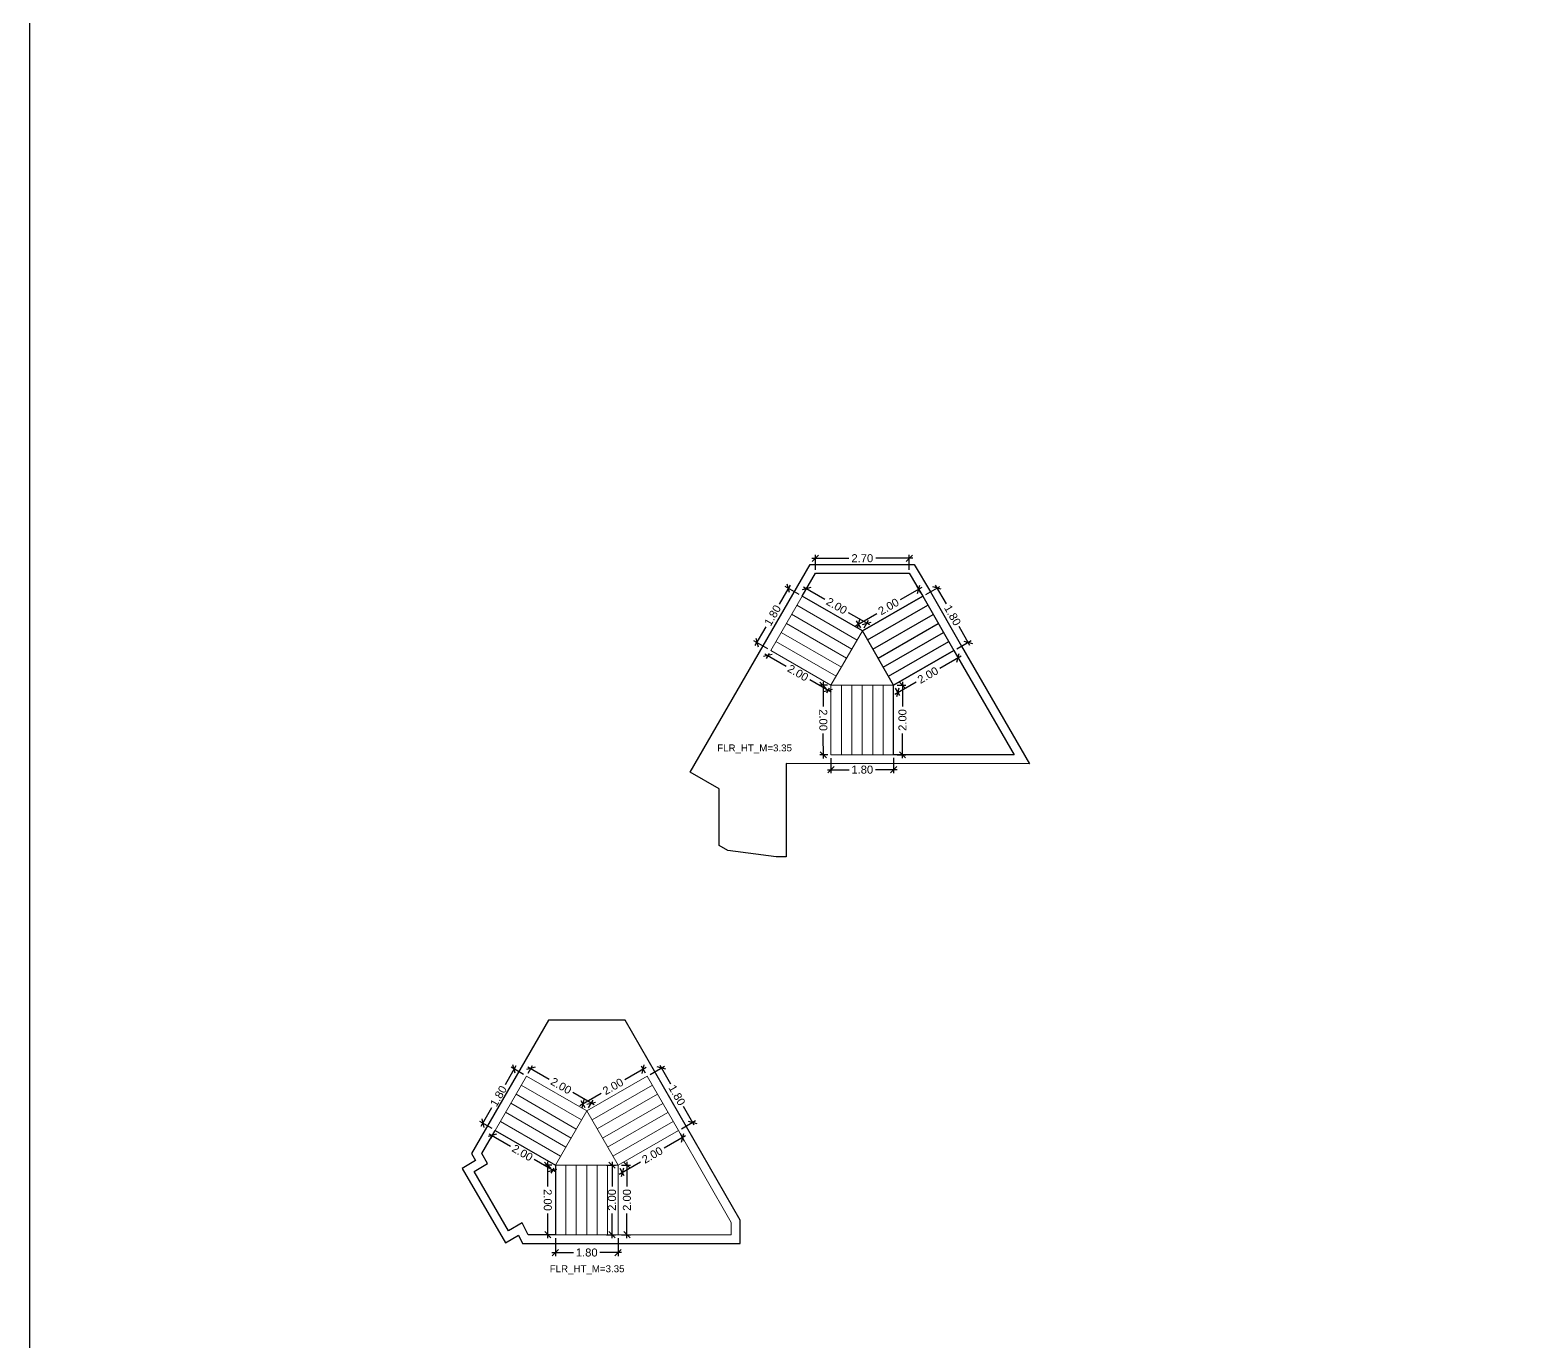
# Model space of a CAD drawing. Header units: metres. Extents: x 256329 to 886268, y -249371 to 355.
# Drawn here: x 281745.88 to 281788.53, y -241.88 to -204.18 of the extents above; entities that cross this region are included whole.
import ezdxf

# ---------------------------------------------------------------- set-up
doc = ezdxf.new("R2010")
doc.units = ezdxf.units.M
doc.header["$MEASUREMENT"] = 0
doc.header["$PDMODE"] = 35
doc.linetypes.add('CONTINOUS', pattern=[0])
doc.layers.get('0').update_dxf_attribs({"lineweight": 18})
doc.layers.get('Defpoints').update_dxf_attribs({"lineweight": 20})
for name, color, linetype, plot in [('BLK_1_FLR_9_STAIR_1', 7, 'Continuous', False), ('BLK_1_FLR_9_STAIR_1_LANDING_2', 7, 'Continuous', False), ('BLK_1_FLR_9_STAIR_2_FLIGHT_2', 7, 'Continuous', False), ('BLK_1_FLR_9_STAIR_2_LANDING_1', 7, 'Continuous', False), ('BLK_1_FLR_9_STAIR_2_LANDING_2', 7, 'Continuous', False)]:
    doc.layers.add(name, color=color, linetype=linetype, plot=plot)
for name, color, linetype, lineweight in [('BLK_1_FLR_9_STAIR_1_FLIGHT_1', 7, 'Continuous', 0), ('BLK_1_FLR_9_STAIR_1_FLIGHT_2', 7, 'Continuous', 0), ('BLK_1_FLR_9_STAIR_1_FLIGHT_3', 7, 'Continuous', 0), ('BLK_1_FLR_9_STAIR_1_LANDING_1', 7, 'Continuous', 0), ('BLK_1_FLR_9_STAIR_2_FLIGHT_1', 7, 'Continuous', 0), ('BLK_1_FLR_9_STAIR_2_FLIGHT_3', 1, 'Continuous', 0)]:
    doc.layers.add(name, color=color, linetype=linetype, lineweight=lineweight)
doc.layers.add('BLK_1_FLR_9_STAIR_2', color=34, linetype='Continuous')
doc.layers.add('SPA COMMENT', color=7, linetype='Continuous', true_color=0xeb0505)
doc.styles.get("Standard").update_dxf_attribs({"font": 'arial.ttf'})
doc.dimstyles.new('METRIC DIM', dxfattribs={"dimtxt": 0.23, "dimasz": 0.18, "dimexe": 0.1, "dimexo": 0.1, "dimgap": 0.09, "dimtad": 0, "dimzin": 0, "dimdsep": 46, "dimtxsty": 'Standard', "dimblk": 'OBLIQUE', "dimcen": 0, "dimdle": 0.1, "dimclrd": 147, "dimclre": 147, "dimclrt": 7, "dimadec": 0, "dimazin": 0, "dimtfac": 1, "dimtofl": 0, "dimtmove": 0, "dimatfit": 2, "dimfxl": 0.125, "dimtolj": 1, "dimtzin": 0, "dimarcsym": 0})

# ---------------------------------------------------------------- blocks, each defined once
blk = doc.blocks.new('_Oblique')
at = {"color": 0, "linetype": 'ByBlock', "lineweight": -2}
blk.add_line((-0.5, -0.5), (0.5, 0.5), dxfattribs=at)
blk = doc.blocks.new('*D327')
at = {"layer": 'BLK_1_FLR_9_STAIR_1_FLIGHT_2', "color": 147, "lineweight": -2, "transparency": 16777216}
for p, q in [((281760.99111, -238.920372), (281760.990926, -239.432344)), ((281762.79111, -238.921019), (281762.790926, -239.432991)), ((281760.890962, -239.332308), (281761.513462, -239.332532)), ((281762.890962, -239.333027), (281762.268462, -239.332803))]:
    blk.add_line(p, q, dxfattribs=at)
at = {"layer": 'Defpoints', "color": 0, "linetype": 'CONTINOUS', "transparency": 16777216}
for p in [(281760.991146, -238.820372, 0.042641), (281762.791146, -238.821019, 0.042641), (281762.790962, -239.332991)]:
    blk.add_point(p, dxfattribs=at)
at = {"layer": 'BLK_1_FLR_9_STAIR_1_FLIGHT_2', "color": 147, "linetype": 'CONTINOUS', "lineweight": -2, "transparency": 16777216, "xscale": 0.18, "yscale": 0.18, "zscale": 0.18}
for p, rotation in [((281760.990962, -239.332344), 179.979403), ((281762.790962, -239.332991), 359.979403)]:
    blk.add_blockref('_Oblique', p, dxfattribs=dict(at, rotation=rotation))
at = {"layer": 'BLK_1_FLR_9_STAIR_1_FLIGHT_2', "color": 7, "linetype": 'CONTINOUS', "transparency": 16777216, "insert": (281761.890962, -239.332667), "char_height": 0.23, "attachment_point": 5, "rotation": 359.9794033}
blk.add_mtext('\\A1;1.80', dxfattribs=at)
blk = doc.blocks.new('*D328')
at = {"layer": 'BLK_1_FLR_9_STAIR_1_FLIGHT_3', "color": 147, "lineweight": -2, "transparency": 16777216}
for p, q in [((281760.199624, -233.991048), (281760.81555, -234.345191)), ((281760.209023, -234.17532), (281760.336161, -233.954202)), ((281762.108166, -235.088417), (281761.49224, -234.734273)), ((281761.944182, -235.172998), (281762.07132, -234.95188))]:
    blk.add_line(p, q, dxfattribs=at)
at = {"layer": 'Defpoints', "color": 0, "linetype": 'CONTINOUS', "transparency": 16777216}
for p in [(281760.159178, -234.262011, 0.042641), (281761.894337, -235.259689, 0.042641), (281762.021474, -235.038571)]:
    blk.add_point(p, dxfattribs=at)
at = {"layer": 'BLK_1_FLR_9_STAIR_1_FLIGHT_3', "color": 147, "linetype": 'CONTINOUS', "lineweight": -2, "transparency": 16777216, "xscale": 0.18, "yscale": 0.18, "zscale": 0.18}
for p, rotation in [((281760.286316, -234.040893), 150.102044), ((281762.021474, -235.038571), 330.102044)]:
    blk.add_blockref('_Oblique', p, dxfattribs=dict(at, rotation=rotation))
at = {"layer": 'BLK_1_FLR_9_STAIR_1_FLIGHT_3', "color": 7, "linetype": 'CONTINOUS', "transparency": 16777216, "insert": (281761.153895, -234.539732), "char_height": 0.23, "attachment_point": 5, "rotation": 330.1020442}
blk.add_mtext('\\A1;2.00', dxfattribs=at)
blk = doc.blocks.new('*D329')
at = {"layer": 'BLK_1_FLR_9_STAIR_1_FLIGHT_1', "color": 147, "lineweight": -2, "transparency": 16777216}
for p, q in [((281763.599795, -234.012692), (281762.984441, -234.366291)), ((281763.578606, -234.176529), (281763.463268, -233.97581)), ((281761.692294, -235.108793), (281762.307648, -234.755194)), ((281761.844514, -235.172985), (281761.729175, -234.972266))]:
    blk.add_line(p, q, dxfattribs=at)
at = {"layer": 'Defpoints', "color": 0, "linetype": 'CONTINOUS', "transparency": 16777216}
for p in [(281763.513091, -234.062515), (281763.628429, -234.263234, 0.042641), (281761.894337, -235.259689, 0.042641)]:
    blk.add_point(p, dxfattribs=at)
at = {"layer": 'BLK_1_FLR_9_STAIR_1_FLIGHT_1', "color": 147, "linetype": 'CONTINOUS', "lineweight": -2, "transparency": 16777216, "xscale": 0.18, "yscale": 0.18, "zscale": 0.18}
for p, rotation in [((281763.513091, -234.062515), 29.88281300000001), ((281761.778998, -235.05897), 209.882813)]:
    blk.add_blockref('_Oblique', p, dxfattribs=dict(at, rotation=rotation))
at = {"layer": 'BLK_1_FLR_9_STAIR_1_FLIGHT_1', "color": 7, "linetype": 'CONTINOUS', "transparency": 16777216, "insert": (281762.646044, -234.560743), "char_height": 0.23, "attachment_point": 5, "rotation": 29.8828126}
blk.add_mtext('\\A1;2.00', dxfattribs=at)
blk = doc.blocks.new('*D330')
at = {"layer": 'BLK_1_FLR_9_STAIR_1_LANDING_2', "color": 147, "lineweight": -2, "transparency": 16777216}
for p, q in [((281760.891147, -236.82082), (281760.663868, -236.821837)), ((281760.763419, -236.721391), (281760.766597, -237.431207)), ((281760.773268, -238.921588), (281760.770091, -238.211772)), ((281760.900101, -238.821019), (281760.672822, -238.822036))]:
    blk.add_line(p, q, dxfattribs=at)
at = {"layer": 'Defpoints', "color": 0, "linetype": 'CONTINOUS', "transparency": 16777216}
for p in [(281760.991146, -236.820372, 0.042641), (281760.772821, -238.821589), (281761.0001, -238.820571, 0.042641)]:
    blk.add_point(p, dxfattribs=at)
at = {"layer": 'BLK_1_FLR_9_STAIR_1_LANDING_2', "color": 147, "linetype": 'CONTINOUS', "lineweight": -2, "transparency": 16777216, "xscale": 0.18, "yscale": 0.18, "zscale": 0.18}
for p, rotation in [((281760.763867, -236.82139), 90.256477), ((281760.772821, -238.821589), 270.256477)]:
    blk.add_blockref('_Oblique', p, dxfattribs=dict(at, rotation=rotation))
at = {"layer": 'BLK_1_FLR_9_STAIR_1_LANDING_2', "color": 7, "linetype": 'CONTINOUS', "transparency": 16777216, "insert": (281760.768344, -237.821489), "char_height": 0.23, "attachment_point": 5, "rotation": 270.2564771}
blk.add_mtext('\\A1;2.00', dxfattribs=at)
blk = doc.blocks.new('*D331')
at = {"layer": 'BLK_1_FLR_9_STAIR_1_LANDING_2', "color": 147, "lineweight": -2, "transparency": 16777216}
for p, q in [((281759.089215, -235.915985), (281759.703629, -236.270562)), ((281759.209489, -235.907639), (281759.125843, -236.052581)), ((281760.994113, -237.015298), (281760.379699, -236.660721)), ((281760.941163, -236.906984), (281760.857517, -237.051926))]:
    blk.add_line(p, q, dxfattribs=at)
at = {"layer": 'Defpoints', "color": 0, "linetype": 'CONTINOUS', "transparency": 16777216}
for p in [(281759.259473, -235.821027, 0.042641), (281759.175827, -235.965969), (281760.991146, -236.820372, 0.042641)]:
    blk.add_point(p, dxfattribs=at)
at = {"layer": 'BLK_1_FLR_9_STAIR_1_LANDING_2', "color": 147, "linetype": 'CONTINOUS', "lineweight": -2, "transparency": 16777216, "xscale": 0.18, "yscale": 0.18, "zscale": 0.18}
for p, rotation in [((281759.175827, -235.965969), 150.01084), ((281760.907501, -236.965314), 330.01084)]:
    blk.add_blockref('_Oblique', p, dxfattribs=dict(at, rotation=rotation))
at = {"layer": 'BLK_1_FLR_9_STAIR_1_LANDING_2', "color": 7, "linetype": 'CONTINOUS', "transparency": 16777216, "insert": (281760.041664, -236.465641), "char_height": 0.23, "attachment_point": 5, "rotation": 330.0108404}
blk.add_mtext('\\A1;2.00', dxfattribs=at)
blk = doc.blocks.new('*D332')
at = {"layer": 'BLK_1_FLR_9_STAIR_1_LANDING_1', "color": 147, "lineweight": -2, "transparency": 16777216}
for p, q in [((281764.731538, -235.98222), (281764.116184, -236.335819)), ((281764.575062, -235.910622), (281764.694656, -236.118747)), ((281762.824036, -237.078321), (281763.439391, -236.724722)), ((281762.840969, -236.907077), (281762.960564, -237.115203))]:
    blk.add_line(p, q, dxfattribs=at)
at = {"layer": 'Defpoints', "color": 0, "linetype": 'CONTINOUS', "transparency": 16777216}
for p in [(281764.525239, -235.823917, 0.042641), (281764.644833, -236.032043), (281762.791146, -236.820372, 0.042641)]:
    blk.add_point(p, dxfattribs=at)
at = {"layer": 'BLK_1_FLR_9_STAIR_1_LANDING_1', "color": 147, "linetype": 'CONTINOUS', "lineweight": -2, "transparency": 16777216, "xscale": 0.18, "yscale": 0.18, "zscale": 0.18}
for p, rotation in [((281764.644833, -236.032043), 29.88281300000001), ((281762.910741, -237.028498), 209.882813)]:
    blk.add_blockref('_Oblique', p, dxfattribs=dict(at, rotation=rotation))
at = {"layer": 'BLK_1_FLR_9_STAIR_1_LANDING_1', "color": 7, "linetype": 'CONTINOUS', "transparency": 16777216, "insert": (281763.777787, -236.530271), "char_height": 0.23, "attachment_point": 5, "rotation": 29.8828126}
blk.add_mtext('\\A1;2.00', dxfattribs=at)
blk = doc.blocks.new('*D333')
at = {"layer": 'BLK_1_FLR_9_STAIR_1_LANDING_1', "color": 147, "lineweight": -2, "transparency": 16777216}
for p, q in [((281763.046797, -236.720372), (281763.046797, -237.430086)), ((281762.891146, -236.820372), (281763.146797, -236.820372)), ((281763.046797, -238.920372), (281763.046797, -238.210659)), ((281762.891146, -238.820372), (281763.146797, -238.820372))]:
    blk.add_line(p, q, dxfattribs=at)
at = {"layer": 'Defpoints', "color": 0, "linetype": 'CONTINOUS', "transparency": 16777216}
for p in [(281762.791146, -236.820372, 0.042641), (281762.791146, -238.820372, 0.042641), (281763.046797, -238.820372)]:
    blk.add_point(p, dxfattribs=at)
at = {"layer": 'BLK_1_FLR_9_STAIR_1_LANDING_1', "color": 147, "linetype": 'CONTINOUS', "lineweight": -2, "transparency": 16777216, "xscale": 0.18, "yscale": 0.18, "zscale": 0.18}
for p, rotation in [((281763.046797, -236.820372), 90), ((281763.046797, -238.820372), 270)]:
    blk.add_blockref('_Oblique', p, dxfattribs=dict(at, rotation=rotation))
at = {"layer": 'BLK_1_FLR_9_STAIR_1_LANDING_1', "color": 7, "linetype": 'CONTINOUS', "transparency": 16777216, "insert": (281763.046797, -237.820372), "char_height": 0.23, "attachment_point": 5, "rotation": 90}
blk.add_mtext('\\A1;2.00', dxfattribs=at)
blk = doc.blocks.new('*D334')
at = {"layer": 'BLK_1_FLR_9_STAIR_1_FLIGHT_3', "color": 147, "lineweight": -2, "transparency": 16777216}
for p, q in [((281759.853232, -233.969993), (281759.542084, -234.509153)), ((281760.072566, -234.212027), (281759.716636, -234.006621)), ((281758.85356, -235.702233), (281759.164708, -235.163073)), ((281759.172861, -235.771043), (281758.816931, -235.565637))]:
    blk.add_line(p, q, dxfattribs=at)
at = {"layer": 'Defpoints', "color": 0, "linetype": 'CONTINOUS', "transparency": 16777216}
for p in [(281760.159178, -234.262011, 0.042641), (281758.903543, -235.615621), (281759.259473, -235.821027, 0.042641)]:
    blk.add_point(p, dxfattribs=at)
at = {"layer": 'BLK_1_FLR_9_STAIR_1_FLIGHT_3', "color": 147, "linetype": 'CONTINOUS', "lineweight": -2, "transparency": 16777216, "xscale": 0.18, "yscale": 0.18, "zscale": 0.18}
for p, rotation in [((281759.803248, -234.056605), 60.01084000000001), ((281758.903543, -235.615621), 240.01084)]:
    blk.add_blockref('_Oblique', p, dxfattribs=dict(at, rotation=rotation))
at = {"layer": 'BLK_1_FLR_9_STAIR_1_FLIGHT_3', "color": 7, "linetype": 'CONTINOUS', "transparency": 16777216, "insert": (281759.353396, -234.836113), "char_height": 0.23, "attachment_point": 5, "rotation": 60.0108404}
blk.add_mtext('\\A1;1.80', dxfattribs=at)
blk = doc.blocks.new('*D335')
at = {"layer": 'BLK_1_FLR_9_STAIR_1_FLIGHT_1', "color": 147, "lineweight": -2, "transparency": 16777216}
for p, q in [((281763.715134, -234.213411), (281764.124257, -233.978318)), ((281763.98773, -233.941436), (281764.297876, -234.481172)), ((281764.984185, -235.675529), (281764.674038, -235.135792)), ((281764.611943, -235.774094), (281765.021067, -235.539001))]:
    blk.add_line(p, q, dxfattribs=at)
at = {"layer": 'Defpoints', "color": 0, "linetype": 'CONTINOUS', "transparency": 16777216}
for p in [(281763.628429, -234.263234, 0.042641), (281764.525239, -235.823917, 0.042641), (281764.934362, -235.588824)]:
    blk.add_point(p, dxfattribs=at)
at = {"layer": 'BLK_1_FLR_9_STAIR_1_FLIGHT_1', "color": 147, "linetype": 'CONTINOUS', "lineweight": -2, "transparency": 16777216, "xscale": 0.18, "yscale": 0.18, "zscale": 0.18}
for p, rotation in [((281764.037552, -234.028141), 119.882813), ((281764.934362, -235.588824), 299.882813)]:
    blk.add_blockref('_Oblique', p, dxfattribs=dict(at, rotation=rotation))
at = {"layer": 'BLK_1_FLR_9_STAIR_1_FLIGHT_1', "color": 7, "linetype": 'CONTINOUS', "transparency": 16777216, "insert": (281764.485957, -234.808482), "char_height": 0.23, "attachment_point": 5, "rotation": 299.8828126}
blk.add_mtext('\\A1;1.80', dxfattribs=at)
blk = doc.blocks.new('*D336')
at = {"layer": 'BLK_1_FLR_9_STAIR_2_FLIGHT_2', "color": 147, "lineweight": -2, "transparency": 16777216}
for p, q in [((281771.636831, -220.417693), (281772.045954, -220.1826)), ((281771.909427, -220.145718), (281772.219574, -220.685454)), ((281772.905882, -221.879811), (281772.595736, -221.340074)), ((281772.533641, -221.978376), (281772.942764, -221.743283))]:
    blk.add_line(p, q, dxfattribs=at)
at = {"layer": 'Defpoints', "color": 0, "linetype": 'CONTINOUS', "transparency": 16777216}
for p in [(281771.550126, -220.467516, 0.042641), (281772.446936, -222.028199, 0.042641), (281772.85606, -221.793106)]:
    blk.add_point(p, dxfattribs=at)
at = {"layer": 'BLK_1_FLR_9_STAIR_2_FLIGHT_2', "color": 147, "linetype": 'CONTINOUS', "lineweight": -2, "transparency": 16777216, "xscale": 0.18, "yscale": 0.18, "zscale": 0.18}
for p, rotation in [((281771.95925, -220.232423), 119.882813), ((281772.85606, -221.793106), 299.882813)]:
    blk.add_blockref('_Oblique', p, dxfattribs=dict(at, rotation=rotation))
at = {"layer": 'BLK_1_FLR_9_STAIR_2_FLIGHT_2', "color": 7, "linetype": 'CONTINOUS', "transparency": 16777216, "insert": (281772.407655, -221.012764), "char_height": 0.23, "attachment_point": 5, "rotation": 299.8828126}
blk.add_mtext('\\A1;1.80', dxfattribs=at)
blk = doc.blocks.new('*D337')
at = {"layer": 'BLK_1_FLR_9_STAIR_2_LANDING_1', "color": 147, "lineweight": -2, "transparency": 16777216}
for p, q in [((281768.121321, -220.19533), (281768.737247, -220.549473)), ((281768.130721, -220.379601), (281768.257858, -220.158484)), ((281770.029863, -221.292699), (281769.413937, -220.938555)), ((281769.865879, -221.37728), (281769.993017, -221.156162))]:
    blk.add_line(p, q, dxfattribs=at)
at = {"layer": 'Defpoints', "color": 0, "linetype": 'CONTINOUS', "transparency": 16777216}
for p in [(281768.080875, -220.466293, 0.042641), (281769.943172, -221.242853), (281769.816034, -221.463971, 0.042641)]:
    blk.add_point(p, dxfattribs=at)
at = {"layer": 'BLK_1_FLR_9_STAIR_2_LANDING_1', "color": 147, "linetype": 'CONTINOUS', "lineweight": -2, "transparency": 16777216, "xscale": 0.18, "yscale": 0.18, "zscale": 0.18}
for p, rotation in [((281768.208013, -220.245175), 150.102044), ((281769.943172, -221.242853), 330.102044)]:
    blk.add_blockref('_Oblique', p, dxfattribs=dict(at, rotation=rotation))
at = {"layer": 'BLK_1_FLR_9_STAIR_2_LANDING_1', "color": 7, "linetype": 'CONTINOUS', "transparency": 16777216, "insert": (281769.075592, -220.744014), "char_height": 0.23, "attachment_point": 5, "rotation": 330.1020442}
blk.add_mtext('\\A1;2.00', dxfattribs=at)
blk = doc.blocks.new('*D338')
at = {"layer": 'BLK_1_FLR_9_STAIR_2_FLIGHT_2', "color": 147, "lineweight": -2, "transparency": 16777216}
for p, q in [((281771.521493, -220.216974), (281770.906138, -220.570573)), ((281771.500304, -220.380811), (281771.384965, -220.180092)), ((281769.613991, -221.313075), (281770.229345, -220.959476)), ((281769.766211, -221.377267), (281769.650873, -221.176548))]:
    blk.add_line(p, q, dxfattribs=at)
at = {"layer": 'Defpoints', "color": 0, "linetype": 'CONTINOUS', "transparency": 16777216}
for p in [(281771.434788, -220.266797), (281771.550126, -220.467516, 0.042641), (281769.816034, -221.463971, 0.042641)]:
    blk.add_point(p, dxfattribs=at)
at = {"layer": 'BLK_1_FLR_9_STAIR_2_FLIGHT_2', "color": 147, "linetype": 'CONTINOUS', "lineweight": -2, "transparency": 16777216, "xscale": 0.18, "yscale": 0.18, "zscale": 0.18}
for p, rotation in [((281771.434788, -220.266797), 29.88281300000001), ((281769.700695, -221.263252), 209.882813)]:
    blk.add_blockref('_Oblique', p, dxfattribs=dict(at, rotation=rotation))
at = {"layer": 'BLK_1_FLR_9_STAIR_2_FLIGHT_2', "color": 7, "linetype": 'CONTINOUS', "transparency": 16777216, "insert": (281770.567742, -220.765025), "char_height": 0.23, "attachment_point": 5, "rotation": 29.8828126}
blk.add_mtext('\\A1;2.00', dxfattribs=at)
blk = doc.blocks.new('*D339')
at = {"layer": 'BLK_1_FLR_9_STAIR_2_FLIGHT_3', "color": 147, "lineweight": -2, "transparency": 16777216}
for p, q in [((281768.812845, -223.025102), (281768.585565, -223.026119)), ((281768.685117, -222.925673), (281768.688294, -223.635489)), ((281768.694966, -225.12587), (281768.691788, -224.416054)), ((281768.821798, -225.025301), (281768.594519, -225.026318))]:
    blk.add_line(p, q, dxfattribs=at)
at = {"layer": 'Defpoints', "color": 0, "linetype": 'CONTINOUS', "transparency": 16777216}
for p in [(281768.912844, -223.024654, 0.042641), (281768.694518, -225.025871), (281768.921797, -225.024853, 0.042641)]:
    blk.add_point(p, dxfattribs=at)
at = {"layer": 'BLK_1_FLR_9_STAIR_2_FLIGHT_3', "color": 147, "linetype": 'CONTINOUS', "lineweight": -2, "transparency": 16777216, "xscale": 0.18, "yscale": 0.18, "zscale": 0.18}
for p, rotation in [((281768.685564, -223.025672), 90.256477), ((281768.694518, -225.025871), 270.256477)]:
    blk.add_blockref('_Oblique', p, dxfattribs=dict(at, rotation=rotation))
at = {"layer": 'BLK_1_FLR_9_STAIR_2_FLIGHT_3', "color": 7, "linetype": 'CONTINOUS', "transparency": 16777216, "insert": (281768.690041, -224.025771), "char_height": 0.23, "attachment_point": 5, "rotation": 270.2564771}
blk.add_mtext('\\A1;2.00', dxfattribs=at)
blk = doc.blocks.new('*D340')
at = {"layer": 'BLK_1_FLR_9_STAIR_2_FLIGHT_1', "color": 147, "lineweight": -2, "transparency": 16777216}
for p, q in [((281767.010912, -222.120267), (281767.625326, -222.474844)), ((281767.131186, -222.111921), (281767.047541, -222.256863)), ((281768.91581, -223.21958), (281768.301396, -222.865003)), ((281768.86286, -223.111266), (281768.779214, -223.256208))]:
    blk.add_line(p, q, dxfattribs=at)
at = {"layer": 'Defpoints', "color": 0, "linetype": 'CONTINOUS', "transparency": 16777216}
for p in [(281767.097524, -222.170251), (281767.18117, -222.025309, 0.042641), (281768.912844, -223.024654, 0.042641)]:
    blk.add_point(p, dxfattribs=at)
at = {"layer": 'BLK_1_FLR_9_STAIR_2_FLIGHT_1', "color": 147, "linetype": 'CONTINOUS', "lineweight": -2, "transparency": 16777216, "xscale": 0.18, "yscale": 0.18, "zscale": 0.18}
for p, rotation in [((281767.097524, -222.170251), 150.01084), ((281768.829198, -223.169596), 330.01084)]:
    blk.add_blockref('_Oblique', p, dxfattribs=dict(at, rotation=rotation))
at = {"layer": 'BLK_1_FLR_9_STAIR_2_FLIGHT_1', "color": 7, "linetype": 'CONTINOUS', "transparency": 16777216, "insert": (281767.963361, -222.669923), "char_height": 0.23, "attachment_point": 5, "rotation": 330.0108404}
blk.add_mtext('\\A1;2.00', dxfattribs=at)
blk = doc.blocks.new('*D341')
at = {"layer": 'BLK_1_FLR_9_STAIR_2_LANDING_2', "color": 147, "lineweight": -2, "transparency": 16777216}
for p, q in [((281772.653235, -222.186502), (281772.037881, -222.540101)), ((281772.496759, -222.114904), (281772.616353, -222.323029)), ((281770.745734, -223.282603), (281771.361088, -222.929004)), ((281770.762666, -223.111359), (281770.882261, -223.319485))]:
    blk.add_line(p, q, dxfattribs=at)
at = {"layer": 'Defpoints', "color": 0, "linetype": 'CONTINOUS', "transparency": 16777216}
for p in [(281772.446936, -222.028199, 0.042641), (281772.566531, -222.236325), (281770.712844, -223.024654, 0.042641)]:
    blk.add_point(p, dxfattribs=at)
at = {"layer": 'BLK_1_FLR_9_STAIR_2_LANDING_2', "color": 147, "linetype": 'CONTINOUS', "lineweight": -2, "transparency": 16777216, "xscale": 0.18, "yscale": 0.18, "zscale": 0.18}
for p, rotation in [((281772.566531, -222.236325), 29.88281300000001), ((281770.832438, -223.23278), 209.882813)]:
    blk.add_blockref('_Oblique', p, dxfattribs=dict(at, rotation=rotation))
at = {"layer": 'BLK_1_FLR_9_STAIR_2_LANDING_2', "color": 7, "linetype": 'CONTINOUS', "transparency": 16777216, "insert": (281771.699484, -222.734553), "char_height": 0.23, "attachment_point": 5, "rotation": 29.8828126}
blk.add_mtext('\\A1;2.00', dxfattribs=at)
blk = doc.blocks.new('*D342')
at = {"layer": 'BLK_1_FLR_9_STAIR_2_LANDING_2', "color": 147, "lineweight": -2, "transparency": 16777216}
for p, q in [((281770.812844, -223.024654), (281771.068494, -223.024654)), ((281770.968494, -222.924654), (281770.968494, -223.634368)), ((281770.968494, -225.124654), (281770.968494, -224.414941)), ((281770.812844, -225.024654), (281771.068494, -225.024654))]:
    blk.add_line(p, q, dxfattribs=at)
at = {"layer": 'Defpoints', "color": 0, "linetype": 'CONTINOUS', "transparency": 16777216}
for p in [(281770.712844, -223.024654, 0.042641), (281770.712844, -225.024654, 0.042641), (281770.968494, -225.024654)]:
    blk.add_point(p, dxfattribs=at)
at = {"layer": 'BLK_1_FLR_9_STAIR_2_LANDING_2', "color": 147, "linetype": 'CONTINOUS', "lineweight": -2, "transparency": 16777216, "xscale": 0.18, "yscale": 0.18, "zscale": 0.18}
for p, rotation in [((281770.968494, -223.024654), 90), ((281770.968494, -225.024654), 270)]:
    blk.add_blockref('_Oblique', p, dxfattribs=dict(at, rotation=rotation))
at = {"layer": 'BLK_1_FLR_9_STAIR_2_LANDING_2', "color": 7, "linetype": 'CONTINOUS', "transparency": 16777216, "insert": (281770.968494, -224.024654), "char_height": 0.23, "attachment_point": 5, "rotation": 90}
blk.add_mtext('\\A1;2.00', dxfattribs=at)
blk = doc.blocks.new('*D343')
at = {"layer": 'BLK_1_FLR_9_STAIR_2_FLIGHT_1', "color": 147, "lineweight": -2, "transparency": 16777216}
for p, q in [((281767.735352, -220.151435), (281767.424204, -220.690594)), ((281767.994263, -220.416309), (281767.598756, -220.188063)), ((281766.73568, -221.883675), (281767.046828, -221.344515)), ((281767.094558, -221.975325), (281766.699051, -221.747079))]:
    blk.add_line(p, q, dxfattribs=at)
at = {"layer": 'Defpoints', "color": 0, "linetype": 'CONTINOUS', "transparency": 16777216}
for p in [(281768.080875, -220.466293, 0.042641), (281766.785663, -221.797063), (281767.18117, -222.025309, 0.042641)]:
    blk.add_point(p, dxfattribs=at)
at = {"layer": 'BLK_1_FLR_9_STAIR_2_FLIGHT_1', "color": 147, "linetype": 'CONTINOUS', "lineweight": -2, "transparency": 16777216, "xscale": 0.18, "yscale": 0.18, "zscale": 0.18}
for p, rotation in [((281767.685368, -220.238047), 60.01084000000001), ((281766.785663, -221.797063), 240.01084)]:
    blk.add_blockref('_Oblique', p, dxfattribs=dict(at, rotation=rotation))
at = {"layer": 'BLK_1_FLR_9_STAIR_2_FLIGHT_1', "color": 7, "linetype": 'CONTINOUS', "transparency": 16777216, "insert": (281767.235516, -221.017555), "char_height": 0.23, "attachment_point": 5, "rotation": 60.0108404}
blk.add_mtext('\\A1;1.80', dxfattribs=at)
blk = doc.blocks.new('*D344')
at = {"layer": 'BLK_1_FLR_9_STAIR_2_FLIGHT_3', "color": 147, "lineweight": -2, "transparency": 16777216}
for p, q in [((281768.912844, -225.124654), (281768.912844, -225.551833)), ((281770.712844, -225.110856), (281770.712844, -225.551833)), ((281768.812844, -225.451833), (281769.435344, -225.451833)), ((281770.812844, -225.451833), (281770.190344, -225.451833))]:
    blk.add_line(p, q, dxfattribs=at)
at = {"layer": 'Defpoints', "color": 0, "linetype": 'CONTINOUS', "transparency": 16777216}
for p in [(281768.912844, -225.024654, 0.042641), (281770.712844, -225.010856, 0.042641), (281770.712844, -225.451833)]:
    blk.add_point(p, dxfattribs=at)
at = {"layer": 'BLK_1_FLR_9_STAIR_2_FLIGHT_3', "color": 147, "linetype": 'CONTINOUS', "lineweight": -2, "transparency": 16777216, "xscale": 0.18, "yscale": 0.18, "zscale": 0.18, "rotation": 180}
blk.add_blockref('_Oblique', (281768.912844, -225.451833), dxfattribs=at)
at = {"layer": 'BLK_1_FLR_9_STAIR_2_FLIGHT_3', "color": 147, "linetype": 'CONTINOUS', "lineweight": -2, "transparency": 16777216, "xscale": 0.18, "yscale": 0.18, "zscale": 0.18}
blk.add_blockref('_Oblique', (281770.712844, -225.451833), dxfattribs=at)
at = {"layer": 'BLK_1_FLR_9_STAIR_2_FLIGHT_3', "color": 7, "linetype": 'CONTINOUS', "transparency": 16777216, "insert": (281769.812844, -225.451833), "char_height": 0.23, "attachment_point": 5}
blk.add_mtext('\\A1;1.80', dxfattribs=at)
blk = doc.blocks.new('*D345')
at = {"layer": 'BLK_1_FLR_9_STAIR_2_LANDING_1', "color": 147, "lineweight": -2, "transparency": 16777216}
for p, q in [((281768.364193, -219.373863), (281769.423377, -219.373863)), ((281768.464193, -219.703078), (281768.464193, -219.273863)), ((281771.263133, -219.373863), (281770.20395, -219.373863)), ((281771.163133, -219.703742), (281771.163133, -219.273863))]:
    blk.add_line(p, q, dxfattribs=at)
at = {"layer": 'Defpoints', "color": 0, "linetype": 'CONTINOUS', "transparency": 16777216}
for p in [(281771.163133, -219.373863), (281768.464193, -219.803078, 0.042641), (281771.163133, -219.803742, 0.042641)]:
    blk.add_point(p, dxfattribs=at)
at = {"layer": 'BLK_1_FLR_9_STAIR_2_LANDING_1', "color": 147, "linetype": 'CONTINOUS', "lineweight": -2, "transparency": 16777216, "xscale": 0.18, "yscale": 0.18, "zscale": 0.18, "rotation": 180}
blk.add_blockref('_Oblique', (281768.464193, -219.373863), dxfattribs=at)
at = {"layer": 'BLK_1_FLR_9_STAIR_2_LANDING_1', "color": 147, "linetype": 'CONTINOUS', "lineweight": -2, "transparency": 16777216, "xscale": 0.18, "yscale": 0.18, "zscale": 0.18}
blk.add_blockref('_Oblique', (281771.163133, -219.373863), dxfattribs=at)
at = {"layer": 'BLK_1_FLR_9_STAIR_2_LANDING_1', "color": 7, "linetype": 'CONTINOUS', "transparency": 16777216, "insert": (281769.813663, -219.373863), "char_height": 0.23, "attachment_point": 5}
blk.add_mtext('\\A1;2.70', dxfattribs=at)
blk = doc.blocks.new('*D346')
at = {"layer": 'BLK_1_FLR_9_STAIR_1_FLIGHT_2', "color": 147, "lineweight": -2, "transparency": 16777216}
for p, q in [((281762.617706, -236.720372), (281762.617706, -237.430086)), ((281762.462055, -236.820372), (281762.717706, -236.820372)), ((281762.617706, -238.920372), (281762.617706, -238.210659)), ((281762.462055, -238.820372), (281762.717706, -238.820372))]:
    blk.add_line(p, q, dxfattribs=at)
at = {"layer": 'Defpoints', "color": 0, "linetype": 'CONTINOUS', "transparency": 16777216}
for p in [(281762.362055, -236.820372, 0.042641), (281762.362055, -238.820372, 0.042641), (281762.617706, -238.820372)]:
    blk.add_point(p, dxfattribs=at)
at = {"layer": 'BLK_1_FLR_9_STAIR_1_FLIGHT_2', "color": 147, "linetype": 'CONTINOUS', "lineweight": -2, "transparency": 16777216, "xscale": 0.18, "yscale": 0.18, "zscale": 0.18}
for p, rotation in [((281762.617706, -236.820372), 90), ((281762.617706, -238.820372), 270)]:
    blk.add_blockref('_Oblique', p, dxfattribs=dict(at, rotation=rotation))
at = {"layer": 'BLK_1_FLR_9_STAIR_1_FLIGHT_2', "color": 7, "linetype": 'CONTINOUS', "transparency": 16777216, "insert": (281762.617706, -237.820372), "char_height": 0.23, "attachment_point": 5, "rotation": 90}
blk.add_mtext('\\A1;2.00', dxfattribs=at)

msp = doc.modelspace()

# ---------------------------------------------------------------- linework, layer by layer
at = {"layer": 'BLK_1_FLR_9_STAIR_1', "color": 7, "linetype": 'CONTINOUS'}
msp.add_lwpolyline([(281762.996677, -232.655381), (281760.793885, -232.655381), (281758.582322, -236.487594), (281758.695454, -236.683394), (281758.306929, -236.913155), (281759.55262, -239.051336), (281759.928494, -238.834946), (281760.048227, -239.073652), (281766.29997, -239.075216), (281766.300138, -238.404264)], close=True, dxfattribs=at)
at = {"layer": 'BLK_1_FLR_9_STAIR_1_FLIGHT_1', "color": 3, "linetype": 'CONTINOUS'}
for p, q in [((281761.894337, -235.259689), (281763.628429, -234.263234)), ((281762.043805, -235.519803), (281763.777897, -234.523348)), ((281762.193273, -235.779917), (281763.927366, -234.783462)), ((281762.342741, -236.040031), (281764.076834, -235.043575)), ((281762.49221, -236.300145), (281764.226302, -235.303689)), ((281762.641678, -236.560259), (281764.375771, -235.563803)), ((281762.791146, -236.820372), (281764.525239, -235.823917))]:
    msp.add_line(p, q, dxfattribs=at)
at = {"layer": 'BLK_1_FLR_9_STAIR_1_FLIGHT_1', "color": 7, "linetype": 'CONTINOUS'}
msp.add_lwpolyline([(281763.628429, -234.263234), (281764.525239, -235.823917), (281762.791146, -236.820372), (281761.894337, -235.259689), (281763.628429, -234.263234)], dxfattribs=at)
at = {"layer": 'BLK_1_FLR_9_STAIR_1_FLIGHT_2', "color": 3, "linetype": 'CONTINOUS'}
for p, q in [((281760.991146, -236.820372), (281760.991146, -238.820372)), ((281761.291146, -236.820372), (281761.291146, -238.820372)), ((281761.591146, -236.820372), (281761.591146, -238.820372)), ((281761.891146, -236.820372), (281761.891146, -238.820372)), ((281762.191146, -236.820372), (281762.191146, -238.820372)), ((281762.491146, -236.820372), (281762.491146, -238.820372)), ((281762.791146, -236.820372), (281762.791146, -238.820372))]:
    msp.add_line(p, q, dxfattribs=at)
at = {"layer": 'BLK_1_FLR_9_STAIR_1_FLIGHT_2', "color": 7, "linetype": 'CONTINOUS'}
msp.add_lwpolyline([(281760.991146, -236.820372), (281762.791146, -236.820372), (281762.791146, -238.820372), (281760.991146, -238.820372)], close=True, dxfattribs=at)
at = {"layer": 'BLK_1_FLR_9_STAIR_1_FLIGHT_3', "color": 3, "linetype": 'CONTINOUS'}
for p, q in [((281761.740901, -235.521192), (281760.009227, -234.521847)), ((281761.894337, -235.259689), (281760.159178, -234.262011)), ((281761.59095, -235.781028), (281759.859276, -234.781683)), ((281761.291048, -236.3007), (281759.559374, -235.301355)), ((281761.440999, -236.040864), (281759.709325, -235.041519)), ((281760.991146, -236.820372), (281759.259473, -235.821027)), ((281761.141097, -236.560536), (281759.409423, -235.561191))]:
    msp.add_line(p, q, dxfattribs=at)
at = {"layer": 'BLK_1_FLR_9_STAIR_1_FLIGHT_3', "ltscale": 0.05}
msp.add_lwpolyline([(281761.894337, -235.259689), (281760.991146, -236.820372), (281759.259473, -235.821027), (281760.159178, -234.262011), (281761.894337, -235.259689)], dxfattribs=at)
at = {"layer": 'BLK_1_FLR_9_STAIR_1_LANDING_1', "color": 7, "linetype": 'CONTINOUS'}
msp.add_lwpolyline([(281762.791146, -236.820372), (281764.525239, -235.823917), (281766.046802, -238.471834), (281766.046714, -238.821834), (281762.791146, -238.820372), (281762.791146, -236.820372)], dxfattribs=at)
at = {"layer": 'BLK_1_FLR_9_STAIR_1_LANDING_2', "color": 7, "linetype": 'CONTINOUS'}
msp.add_lwpolyline([(281760.991146, -236.820372), (281760.991146, -238.820372), (281760.204584, -238.820372), (281760.03463, -238.481545), (281759.645809, -238.70807), (281758.6525, -237.003094), (281759.040248, -236.773793), (281758.874842, -236.487518), (281759.259473, -235.821027), (281760.989933, -236.822469)], dxfattribs=at)
at = {"layer": 'BLK_1_FLR_9_STAIR_2', "color": 7, "linetype": 'CONTINOUS'}
msp.add_lwpolyline([(281768.317997, -219.549723), (281771.308692, -219.550458), (281771.769369, -220.340615), (281772.666438, -221.90175), (281774.617248, -225.279636), (281767.624846, -225.27661), (281767.624176, -227.953202), (281767.334884, -227.953129), (281765.949701, -227.775564), (281765.696369, -227.629353), (281765.696681, -226.006412), (281764.865716, -225.526202)], close=True, dxfattribs=at)
at = {"layer": 'BLK_1_FLR_9_STAIR_2_FLIGHT_1', "color": 3, "linetype": 'CONTINOUS'}
for p, q in [((281769.816034, -221.463971), (281768.080875, -220.466293)), ((281769.662598, -221.725474), (281767.930924, -220.726129)), ((281769.362696, -222.245146), (281767.631022, -221.245801)), ((281769.512647, -221.98531), (281767.780973, -220.985965)), ((281769.062794, -222.764818), (281767.331121, -221.765473)), ((281769.212745, -222.504982), (281767.481072, -221.505637)), ((281768.912844, -223.024654), (281767.18117, -222.025309))]:
    msp.add_line(p, q, dxfattribs=at)
at = {"layer": 'BLK_1_FLR_9_STAIR_2_FLIGHT_1', "ltscale": 0.05}
msp.add_lwpolyline([(281769.816034, -221.463971), (281768.912844, -223.024654), (281767.18117, -222.025309), (281768.080875, -220.466293), (281769.816034, -221.463971)], dxfattribs=at)
at = {"layer": 'BLK_1_FLR_9_STAIR_2_FLIGHT_2', "color": 3, "linetype": 'CONTINOUS'}
for p, q in [((281769.816034, -221.463971), (281771.550126, -220.467516)), ((281769.965502, -221.724085), (281771.699595, -220.72763)), ((281770.11497, -221.984199), (281771.849063, -220.987744)), ((281770.264439, -222.244313), (281771.998531, -221.247857)), ((281770.413907, -222.504427), (281772.148, -221.507971)), ((281770.563375, -222.764541), (281772.297468, -221.768085)), ((281770.712844, -223.024654), (281772.446936, -222.028199))]:
    msp.add_line(p, q, dxfattribs=at)
at = {"layer": 'BLK_1_FLR_9_STAIR_2_FLIGHT_2', "color": 7, "linetype": 'CONTINOUS'}
msp.add_lwpolyline([(281771.550126, -220.467516), (281772.446936, -222.028199), (281770.712844, -223.024654), (281769.816034, -221.463971), (281771.550126, -220.467516)], dxfattribs=at)
at = {"layer": 'BLK_1_FLR_9_STAIR_2_FLIGHT_3', "color": 3, "linetype": 'CONTINOUS'}
for p, q in [((281768.912844, -223.024654), (281768.912844, -225.024654)), ((281769.212844, -223.024654), (281769.212844, -225.024654)), ((281769.512844, -223.024654), (281769.512844, -225.024654)), ((281769.812844, -223.024654), (281769.812844, -225.024654)), ((281770.112844, -223.024654), (281770.112844, -225.024654)), ((281770.412844, -223.024654), (281770.412844, -225.024654)), ((281770.712844, -223.024654), (281770.712844, -225.024654))]:
    msp.add_line(p, q, dxfattribs=at)
at = {"layer": 'BLK_1_FLR_9_STAIR_2_FLIGHT_3', "color": 7, "linetype": 'CONTINOUS'}
msp.add_lwpolyline([(281768.912844, -223.024654), (281770.712844, -223.024654), (281770.712844, -225.024654), (281768.912844, -225.024654)], close=True, dxfattribs=at)
at = {"layer": 'BLK_1_FLR_9_STAIR_2_LANDING_1', "color": 7, "linetype": 'CONTINOUS'}
msp.add_lwpolyline([(281768.464193, -219.803078), (281771.163133, -219.803742), (281771.550126, -220.467516), (281769.816034, -221.463971), (281768.080875, -220.466293), (281768.464193, -219.803078)], dxfattribs=at)
at = {"layer": 'BLK_1_FLR_9_STAIR_2_LANDING_2', "ltscale": 0.05}
msp.add_lwpolyline([(281770.712844, -223.024654), (281772.446936, -222.028199), (281774.177878, -225.025377), (281770.712844, -225.025377), (281770.712844, -223.024654)], dxfattribs=at)
at = {"layer": 'SPA COMMENT'}
msp.add_lwpolyline([(281860.317546, -923.441005), (281745.876506, -923.441005), (281745.876506, 21.834427), (281860.317546, 21.834427)], close=True, dxfattribs=at)

# ---------------------------------------------------------------- texts
at = {"layer": 'BLK_1_FLR_9_STAIR_1', "color": 7, "linetype": 'CONTINOUS', "insert": (281760.82661, -239.698133, -0.042641), "char_height": 0.2, "attachment_point": 1}
msp.add_mtext_dynamic_manual_height_columns('FLR_HT_M=3.35', width=2.272281, gutter_width=0.405, heights=[0.300679], dxfattribs=at)
at = {"layer": 'BLK_1_FLR_9_STAIR_2', "color": 7, "linetype": 'CONTINOUS', "insert": (281765.640684, -224.726653, -0.042641), "char_height": 0.2, "attachment_point": 1}
msp.add_mtext_dynamic_manual_height_columns('FLR_HT_M=3.35', width=2.272281, gutter_width=0.405, heights=[0.300679], dxfattribs=at)

# ---------------------------------------------------------------- dimensions: what is measured, and where the dimension line sits
at = {"layer": 'BLK_1_FLR_9_STAIR_1_FLIGHT_1', "color": 2, "linetype": 'CONTINOUS'}
dim = msp.add_aligned_dim(p1=(281761.894337, -235.259689), p2=(281763.628429, -234.263234), distance=0.231497, dimstyle='METRIC DIM', override={"dimfxl": 0.18}, dxfattribs=at)
dim.commit()
dim.dimension.update_dxf_attribs({"geometry": '*D329', "text_midpoint": (281762.646044, -234.560743, -0.042641)})
at = {"layer": 'BLK_1_FLR_9_STAIR_1_FLIGHT_1', "color": 1, "linetype": 'CONTINOUS'}
dim = msp.add_aligned_dim(p1=(281763.628429, -234.263234), p2=(281764.525239, -235.823917), distance=0.471858, dimstyle='METRIC DIM', override={"dimfxl": 0.18}, dxfattribs=at)
dim.commit()
dim.dimension.update_dxf_attribs({"geometry": '*D335', "text_midpoint": (281764.485957, -234.808482, -0.042641)})
at = {"layer": 'BLK_1_FLR_9_STAIR_1_FLIGHT_2', "color": 2, "linetype": 'CONTINOUS'}
dim = msp.add_aligned_dim(p1=(281762.362055, -236.820372), p2=(281762.362055, -238.820372), distance=0.255651, dimstyle='METRIC DIM', override={"dimfxl": 0.18}, dxfattribs=at)
dim.commit()
dim.dimension.update_dxf_attribs({"geometry": '*D346', "text_midpoint": (281762.617706, -237.820372, -0.042641)})
at = {"layer": 'BLK_1_FLR_9_STAIR_1_FLIGHT_2', "color": 1, "linetype": 'CONTINOUS'}
dim = msp.add_aligned_dim(p1=(281760.991146, -238.820372), p2=(281762.791146, -238.821019), distance=-0.511972, dimstyle='METRIC DIM', override={"dimfxl": 0.18}, dxfattribs=at)
dim.commit()
dim.dimension.update_dxf_attribs({"geometry": '*D327', "text_midpoint": (281761.890962, -239.332667, -0.042641)})
at = {"layer": 'BLK_1_FLR_9_STAIR_1_FLIGHT_3', "color": 1, "linetype": 'CONTINOUS'}
dim = msp.add_aligned_dim(p1=(281760.159178, -234.262011), p2=(281759.259473, -235.821027), distance=-0.410947, dimstyle='METRIC DIM', override={"dimfxl": 0.18}, dxfattribs=at)
dim.commit()
dim.dimension.update_dxf_attribs({"geometry": '*D334', "text_midpoint": (281759.353396, -234.836113, -0.042641)})
at = {"layer": 'BLK_1_FLR_9_STAIR_1_FLIGHT_3', "color": 2, "linetype": 'CONTINOUS'}
dim = msp.add_aligned_dim(p1=(281760.159178, -234.262011), p2=(281761.894337, -235.259689), distance=0.255063, dimstyle='METRIC DIM', override={"dimfxl": 0.18}, dxfattribs=at)
dim.commit()
dim.dimension.update_dxf_attribs({"geometry": '*D328', "text_midpoint": (281761.153895, -234.539732, -0.042641)})
at = {"layer": 'BLK_1_FLR_9_STAIR_1_LANDING_1', "color": 1, "linetype": 'CONTINOUS'}
dim = msp.add_aligned_dim(p1=(281762.791146, -236.820372), p2=(281764.525239, -235.823917), distance=-0.24004, dimstyle='METRIC DIM', override={"dimfxl": 0.18}, dxfattribs=at)
dim.commit()
dim.dimension.update_dxf_attribs({"geometry": '*D332', "text_midpoint": (281763.777787, -236.530271, -0.042641)})
at = {"layer": 'BLK_1_FLR_9_STAIR_1_LANDING_1', "color": 2, "linetype": 'CONTINOUS'}
dim = msp.add_aligned_dim(p1=(281762.791146, -236.820372), p2=(281762.791146, -238.820372), distance=0.255651, dimstyle='METRIC DIM', override={"dimfxl": 0.18}, dxfattribs=at)
dim.commit()
dim.dimension.update_dxf_attribs({"geometry": '*D333', "text_midpoint": (281763.046797, -237.820372, -0.042641)})
at = {"layer": 'BLK_1_FLR_9_STAIR_1_LANDING_2', "color": 1, "linetype": 'CONTINOUS'}
dim = msp.add_aligned_dim(p1=(281760.991146, -236.820372), p2=(281759.259473, -235.821027), distance=0.167346, dimstyle='METRIC DIM', override={"dimfxl": 0.18}, dxfattribs=at)
dim.commit()
dim.dimension.update_dxf_attribs({"geometry": '*D331', "text_midpoint": (281760.041664, -236.465641, -0.042641)})
at = {"layer": 'BLK_1_FLR_9_STAIR_1_LANDING_2', "color": 2, "linetype": 'CONTINOUS'}
dim = msp.add_aligned_dim(p1=(281760.991146, -236.820372), p2=(281761.0001, -238.820571), distance=-0.227281, dimstyle='METRIC DIM', override={"dimfxl": 0.18}, dxfattribs=at)
dim.commit()
dim.dimension.update_dxf_attribs({"geometry": '*D330', "text_midpoint": (281760.768344, -237.821489, -0.042641)})
at = {"layer": 'BLK_1_FLR_9_STAIR_2_FLIGHT_1', "color": 1, "linetype": 'CONTINOUS'}
dim = msp.add_aligned_dim(p1=(281768.080875, -220.466293), p2=(281767.18117, -222.025309), distance=-0.456642, dimstyle='METRIC DIM', override={"dimfxl": 0.18}, dxfattribs=at)
dim.commit()
dim.dimension.update_dxf_attribs({"geometry": '*D343', "text_midpoint": (281767.235516, -221.017555, -0.042641)})
at = {"layer": 'BLK_1_FLR_9_STAIR_2_FLIGHT_1', "color": 2, "linetype": 'CONTINOUS'}
dim = msp.add_aligned_dim(p1=(281768.912844, -223.024654), p2=(281767.18117, -222.025309), distance=0.167346, dimstyle='METRIC DIM', override={"dimfxl": 0.18}, dxfattribs=at)
dim.commit()
dim.dimension.update_dxf_attribs({"geometry": '*D340', "text_midpoint": (281767.963361, -222.669923, -0.042641)})
at = {"layer": 'BLK_1_FLR_9_STAIR_2_FLIGHT_2', "color": 2, "linetype": 'CONTINOUS'}
dim = msp.add_aligned_dim(p1=(281769.816034, -221.463971), p2=(281771.550126, -220.467516), distance=0.231497, dimstyle='METRIC DIM', override={"dimfxl": 0.18}, dxfattribs=at)
dim.commit()
dim.dimension.update_dxf_attribs({"geometry": '*D338', "text_midpoint": (281770.567742, -220.765025, -0.042641)})
at = {"layer": 'BLK_1_FLR_9_STAIR_2_FLIGHT_2', "color": 1, "linetype": 'CONTINOUS'}
dim = msp.add_aligned_dim(p1=(281771.550126, -220.467516), p2=(281772.446936, -222.028199), distance=0.471859, dimstyle='METRIC DIM', override={"dimfxl": 0.18}, dxfattribs=at)
dim.commit()
dim.dimension.update_dxf_attribs({"geometry": '*D336', "text_midpoint": (281772.407655, -221.012764, -0.042641)})
at = {"layer": 'BLK_1_FLR_9_STAIR_2_FLIGHT_3', "color": 2, "linetype": 'CONTINOUS'}
dim = msp.add_aligned_dim(p1=(281768.912844, -223.024654), p2=(281768.921797, -225.024853), distance=-0.227281, dimstyle='METRIC DIM', override={"dimfxl": 0.18}, dxfattribs=at)
dim.commit()
dim.dimension.update_dxf_attribs({"geometry": '*D339', "text_midpoint": (281768.690041, -224.025771, -0.042641)})
at = {"layer": 'BLK_1_FLR_9_STAIR_2_FLIGHT_3', "color": 1, "linetype": 'CONTINOUS'}
dim = msp.add_linear_dim(base=(281770.712844, -225.451833, -0.042641), p1=(281768.912844, -225.024654), p2=(281770.712844, -225.010856), dimstyle='METRIC DIM', override={"dimfxl": 0.18}, dxfattribs=at)
dim.commit()
dim.dimension.update_dxf_attribs({"geometry": '*D344', "text_midpoint": (281769.812844, -225.451833, -0.042641)})
at = {"layer": 'BLK_1_FLR_9_STAIR_2_LANDING_1', "color": 1, "linetype": 'CONTINOUS'}
dim = msp.add_linear_dim(base=(281771.163133, -219.373863, -0.042641), p1=(281768.464193, -219.803078), p2=(281771.163133, -219.803742), dimstyle='METRIC DIM', override={"dimfxl": 0.18}, dxfattribs=at)
dim.commit()
dim.dimension.update_dxf_attribs({"geometry": '*D345', "text_midpoint": (281769.813663, -219.373863, -0.042641)})
at = {"layer": 'BLK_1_FLR_9_STAIR_2_LANDING_1', "color": 2, "linetype": 'CONTINOUS'}
dim = msp.add_aligned_dim(p1=(281768.080875, -220.466293), p2=(281769.816034, -221.463971), distance=0.255063, dimstyle='METRIC DIM', override={"dimfxl": 0.18}, dxfattribs=at)
dim.commit()
dim.dimension.update_dxf_attribs({"geometry": '*D337', "text_midpoint": (281769.075592, -220.744014, -0.042641)})
at = {"layer": 'BLK_1_FLR_9_STAIR_2_LANDING_2', "color": 1, "linetype": 'CONTINOUS'}
dim = msp.add_aligned_dim(p1=(281770.712844, -223.024654), p2=(281772.446936, -222.028199), distance=-0.24004, dimstyle='METRIC DIM', override={"dimfxl": 0.18}, dxfattribs=at)
dim.commit()
dim.dimension.update_dxf_attribs({"geometry": '*D341', "text_midpoint": (281771.699484, -222.734553, -0.042641)})
at = {"layer": 'BLK_1_FLR_9_STAIR_2_LANDING_2', "color": 2, "linetype": 'CONTINOUS'}
dim = msp.add_aligned_dim(p1=(281770.712844, -223.024654), p2=(281770.712844, -225.024654), distance=0.25565, dimstyle='METRIC DIM', override={"dimfxl": 0.18}, dxfattribs=at)
dim.commit()
dim.dimension.update_dxf_attribs({"geometry": '*D342', "text_midpoint": (281770.968494, -224.024654, -0.042641)})

doc.saveas('drawing.dxf')
